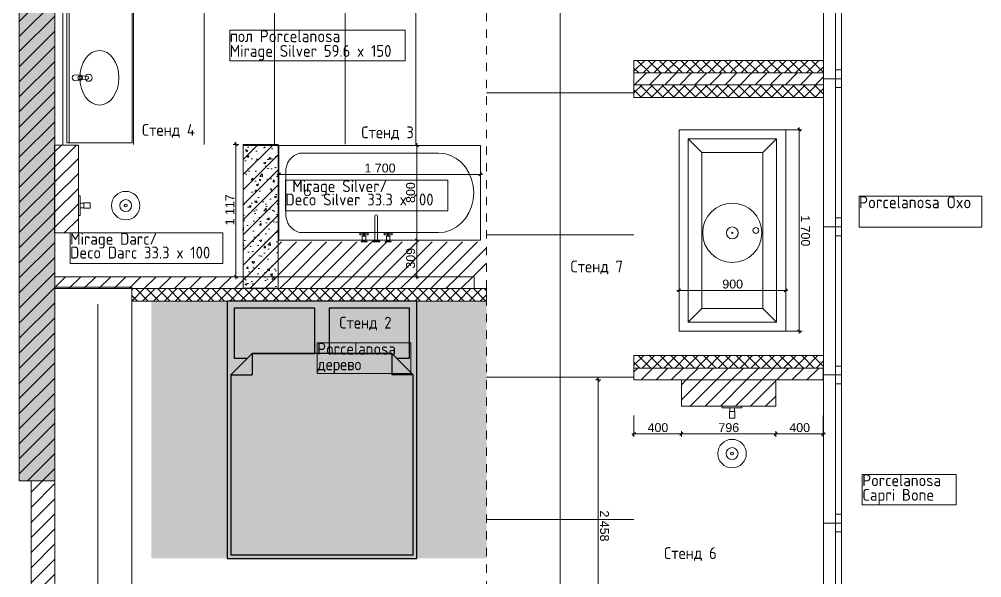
# Model space of a CAD drawing. Header units: millimetres. Extents: x 2336463 to 2579121, y 595385 to 778077.
# Drawn here: x 2526536 to 2534660, y 613744 to 618458 of the extents above; entities that cross this region are included whole.
import ezdxf

# ---------------------------------------------------------------- set-up
doc = ezdxf.new("R2010")
doc.units = ezdxf.units.MM
doc.header["$MEASUREMENT"] = 0
doc.linetypes.add('короткая штриховая', pattern=[141.111111, 70.555556, -70.555556])
for name, color, linetype in [('+ план экспозиций', 7, 'Continuous'), ('+возводимые стены', 7, 'Continuous'), ('Интерьер - Мебель', 7, 'Continuous'), ('сит план', 7, 'Continuous')]:
    doc.layers.add(name, color=color, linetype=linetype)
for name, color, linetype, lineweight in [('+ план экспозиций_Ном._пера__1', 7, 'Continuous', 13), ('+возводимые стены_Ном._пера__1', 7, 'Continuous', 13), ('+возводимые стены_Ном._пера__101', 252, 'Continuous', 5), ('1 Планировка_Ном._пера__1', 7, 'Continuous', 13), ('Интерьер - Мебель_Ном._пера__1', 7, 'Continuous', 13), ('Окна ARCHICAD_Ном._пера__1', 7, 'Continuous', 13), ('сит план_Ном._пера__1', 7, 'Continuous', 13)]:
    doc.layers.add(name, color=color, linetype=linetype, lineweight=lineweight)
for name, color, linetype, lineweight, true_color in [('+ план экспозиций_Ном._пера__242', 7, 'Continuous', 13, 0x1b55b5), ('+ план экспозиций_Ном._пера__58', 7, 'Continuous', 5, 0xdf0000), ('+возводимые стены_Ном._пера__169', 7, 'Continuous', 5, 0x68b353), ('+возводимые стены_Ном._пера__242', 7, 'Continuous', 13, 0x1b55b5), ('+возводимые стены_Ном._пера__9', 7, 'Continuous', 15, 0x3dad99), ('1 Планировка_Ном._пера__9', 7, 'Continuous', 15, 0x3dad99), ('Интерьер - Мебель_Ном._пера__242', 7, 'Continuous', 13, 0x1b55b5), ('Интерьер - Мебель_Ном._пера__62', 7, 'Continuous', 25, 0xaaaaaa), ('сит план_Ном._пера__87', 7, 'Continuous', 20, 0x6a6a6a)]:
    doc.layers.add(name, color=color, linetype=linetype, lineweight=lineweight, true_color=true_color)
doc.styles.add('СГЕНЕРИР_СТИЛЬ_1', font='arial.ttf')
doc.styles.add('СГЕНЕРИР_СТИЛЬ_4', font='isocp.shx')
doc.linetypes.add('вешало', pattern='A,0,[1,Р”РёР·Р°Р№РЅ РїСЂРѕРµРєС‚ СЂР°Р±РѕС‡РёР№1.Shx,S=9.52381,R=0,X=0,Y=0],-1200,0', length=1200)
doc.dimstyles.new('СГЕНЕРИР_СТИЛЬ__1', dxfattribs={"dimtxt": 75, "dimasz": 23.75, "dimexe": 0.18, "dimexo": 300, "dimgap": 0, "dimtad": 1, "dimtih": 1, "dimtoh": 1, "dimdec": 0, "dimzin": 0, "dimdsep": 46, "dimtxsty": 'СГЕНЕРИР_СТИЛЬ_1', "dimblk": 'ARROWHEAD_6', "dimblk1": 'ARROWHEAD_6', "dimblk2": 'ARROWHEAD_6', "dimcen": 0.09, "dimclrd": 256, "dimclre": 256, "dimclrt": 256, "dimazin": 0, "dimtfac": 1, "dimtdec": 4, "dimtmove": 0, "dimatfit": 3, "dimfxl": 0, "dimtolj": 1, "dimtzin": 0, "dimarcsym": 0})
doc.dimstyles.new('СГЕНЕРИР_СТИЛЬ__2', dxfattribs={"dimtxt": 75, "dimasz": 23.75, "dimexe": 0.18, "dimexo": 300, "dimgap": 0, "dimtad": 1, "dimdec": 0, "dimzin": 0, "dimdsep": 46, "dimtxsty": 'СГЕНЕРИР_СТИЛЬ_1', "dimblk": 'ARROWHEAD_6', "dimblk1": 'ARROWHEAD_6', "dimblk2": 'ARROWHEAD_6', "dimcen": 0.09, "dimclrd": 256, "dimclre": 256, "dimclrt": 256, "dimazin": 0, "dimtfac": 1, "dimtdec": 4, "dimtmove": 0, "dimatfit": 3, "dimfxl": 0, "dimtolj": 1, "dimtzin": 0, "dimarcsym": 0})
pattern_1 = [(45, (2086872.015, 585813.686), (-45.961939, 45.961939), []), (135, (2086872.015, 585813.686), (45.961939, 45.961939), [])]
pattern_2 = [(45, (2086872.015, 585813.69), (-63.639609, 63.639609), [])]
pattern_3 = [(50, (2086872.01, 585813.69), (-182.18467, 15.939086), [19.05, -209.55]), (355, (2086872.01, 585813.69), (-35.24342, 191.056845), [15.24, -167.640584]), (100.451445, (2086887.2, 585812.36), (146.94125, 175.11775), [16.19001, -178.090245]), (46.1842, (2086872.01, 585864.49), (-271.07904, 42.04233), [28.575, -314.325]), (96.63556, (2086894.6, 585860.98), (237.40413, 247.42612), [24.28502, -267.1356]), (351.18415, (2086872.01, 585864.49), (237.40413, 247.42612), [22.85997, -251.45973]), (21, (2086897.41, 585851.79), (-151.61439, 102.2652), [19.05, -209.55]), (326, (2086897.41, 585851.79), (61.80203, 184.18797), [15.24, -167.64]), (71.451445, (2086910.05, 585843.26), (213.41642, 81.92277), [16.19001, -178.08994]), (37.5, (2086872.015, 585813.686), (3.088603, 84.555039), [0, -165.608, 0, -170.18, 0, -168.275]), (7.5, (2086872.015, 585813.69), (66.819663, 100.180575), [0, -97.028, 0, -161.798, 0, -64.135]), (327.5, (2086815.37, 585813.686), (-135.590595, 5.728744), [0, -63.5, 0, -198.12, 0, -262.89]), (317.5, (2086789.97, 585813.69), (148.12918, 25.42649), [0, -82.55, 0, -131.572, 0, -186.69])]

# ---------------------------------------------------------------- blocks, each defined once
blk = doc.blocks.new('Перекрытие_153', base_point=(2527485.6, 616197.8))
at = {"layer": 'Интерьер - Мебель_Ном._пера__1', "color": 7, "linetype": 'Continuous', "lineweight": 13, "flags": 128}
blk.add_lwpolyline([(2527485.6, 616197.8), (2526836, 616197.8), (2526836, 613351.8), (2527485.6, 613351.8)], close=True, dxfattribs=at)
blk = doc.blocks.new('Стена_617', base_point=(2526536, 619562.1))
at = {"layer": 'сит план_Ном._пера__87', "linetype": 'Continuous', "lineweight": 20, "true_color": 0x6a6a6a}
h = blk.add_hatch(dxfattribs=at)
h.set_pattern_fill('Блоки_Бетонные_Эффективные', color=251, style=0, pattern_type=2)
h.set_pattern_definition(pattern_2)
h.paths.add_polyline_path([(2526536, 619562.1), (2526536, 614562.1), (2526836, 614562.1), (2526836, 619562.1)])
at = {"layer": 'сит план_Ном._пера__1', "color": 7, "linetype": 'Continuous', "lineweight": 13, "flags": 128}
for points in [[(2526536, 619562.1), (2526536, 614562.1)], [(2526836, 619562.1), (2526536, 619562.1)], [(2526836, 616284.3), (2526836, 619562.1)], [(2526836, 614562.1), (2526836, 616184.3)], [(2526536, 614562.1), (2526836, 614562.1)]]:
    blk.add_lwpolyline(points, dxfattribs=at)
blk = doc.blocks.new('Стена_618', base_point=(2528425.8, 617393))
at = {"layer": 'сит план_Ном._пера__87', "linetype": 'Continuous', "lineweight": 20, "true_color": 0x6a6a6a}
h = blk.add_hatch(dxfattribs=at)
h.set_pattern_fill('Блоки_Бетонные_Эффективные', color=251, style=0, pattern_type=2)
h.set_pattern_definition(pattern_2)
h.paths.add_polyline_path([(2528425.8, 617393), (2528425.8, 616188.1), (2528720.8, 616188.1), (2528720.8, 617393)])
at = {"layer": 'сит план_Ном._пера__1', "color": 7, "linetype": 'Continuous', "lineweight": 13, "flags": 128}
for points in [[(2528425.8, 617393), (2528425.8, 616188.1)], [(2528720.8, 617393), (2528425.8, 617393)], [(2528720.8, 616188.1), (2528720.8, 617393)], [(2528425.8, 616188.1), (2528720.8, 616188.1)]]:
    blk.add_lwpolyline(points, dxfattribs=at)
blk = doc.blocks.new('Стена_619', base_point=(2526636, 614562.1))
at = {"layer": 'сит план_Ном._пера__87', "linetype": 'Continuous', "lineweight": 20, "true_color": 0x6a6a6a}
h = blk.add_hatch(dxfattribs=at)
h.set_pattern_fill('Блоки_Бетонные_Эффективные', color=251, style=0, pattern_type=2)
h.set_pattern_definition(pattern_2)
h.paths.add_polyline_path([(2526836, 612462.1), (2526836, 614562.1), (2526636, 614562.1), (2526636, 612462.1)])
h = blk.add_hatch(dxfattribs=at)
h.set_pattern_fill('Блоки_Бетонные_Эффективные', color=251, style=0, pattern_type=2)
h.set_pattern_definition(pattern_2)
h.paths.add_polyline_path([(2526636, 612262.1), (2526836, 612262.1), (2526636, 612462.1)])
h = blk.add_hatch(dxfattribs=at)
h.set_pattern_fill('Блоки_Бетонные_Эффективные', color=251, style=0, pattern_type=2)
h.set_pattern_definition(pattern_2)
h.paths.add_polyline_path([(2526636, 612462.1), (2526836, 612262.1), (2526836, 612462.1)])
at = {"layer": 'сит план_Ном._пера__1', "color": 7, "linetype": 'Continuous', "lineweight": 13, "flags": 128}
for points in [[(2526636, 614562.1), (2526636, 612462.1)], [(2526836, 614562.1), (2526636, 614562.1)], [(2526836, 612262.1), (2526836, 614562.1)], [(2526836, 612262.1), (2526636, 612262.1)]]:
    blk.add_lwpolyline(points, dxfattribs=at)
blk = doc.blocks.new('Окно 25_10')
at = {"layer": 'Окна ARCHICAD_Ном._пера__1', "color": 7, "linetype": 'Continuous', "lineweight": 13}
for p, q in [((-625, 100), (625, 100)), ((-625, 0), (-625, 100)), ((625, 0), (625, 100)), ((-625, 0), (-550, 0)), ((-625, -50), (-625, 0)), ((-625, -50), (-625, 0)), ((-550, 0), (-550, -50)), ((-550, 0), (550, 0)), ((550, -50), (550, 0)), ((550, 0), (625, 0)), ((625, -50), (625, 0)), ((625, -50), (625, 0)), ((-625, -50), (625, -50)), ((-550, -50), (-625, -50)), ((550, -50), (-550, -50)), ((625, -50), (550, -50))]:
    blk.add_line(p, q, dxfattribs=at)
blk = doc.blocks.new('Стена_628', base_point=(2533474.6, 611612.1))
at = {"layer": 'Окна ARCHICAD_Ном._пера__1', "color": 7, "linetype": 'Continuous', "lineweight": 13, "zscale": 1000, "rotation": 89.99891644592846}
for p in [(2533424.7, 618581.1), (2533424.7, 617331.1), (2533424.7, 616081.1), (2533424.6, 614831.1), (2533424.6, 613581.1)]:
    blk.add_blockref('Окно 25_10', p, dxfattribs=at)
blk = doc.blocks.new('Стена_633', base_point=(2530374.4, 616184.3))
at = {"layer": '+возводимые стены_Ном._пера__169', "linetype": 'Continuous', "lineweight": 5, "true_color": 0x68b353}
h = blk.add_hatch(dxfattribs=at)
h.set_pattern_fill('Блоки_Бетонные_Эффективные', color=85, style=0, pattern_type=2)
h.set_pattern_definition(pattern_2)
h.paths.add_polyline_path([(2530374.4, 616284.3), (2526836, 616284.3), (2526836, 616184.3), (2530374.4, 616184.3)])
at = {"layer": '+возводимые стены_Ном._пера__101', "color": 252, "linetype": 'Continuous', "lineweight": 5, "flags": 128}
for points in [[(2530374.4, 616284.3), (2526836, 616284.3)], [(2530374.4, 616184.3), (2530374.4, 616284.3)], [(2526836, 616184.3), (2530374.4, 616184.3)]]:
    blk.add_lwpolyline(points, dxfattribs=at)
blk = doc.blocks.new('Стена_641', base_point=(2531724.6, 618004.4))
at = {"layer": '+возводимые стены_Ном._пера__169', "linetype": 'Continuous', "lineweight": 5, "true_color": 0x68b353}
h = blk.add_hatch(dxfattribs=at)
h.set_pattern_fill('Блоки_Бетонные_Эффективные', color=85, style=0, pattern_type=2)
h.set_pattern_definition(pattern_2)
h.paths.add_polyline_path([(2531724.6, 617904.4), (2533324.7, 617904.4), (2533324.7, 618004.4), (2531724.6, 618004.4)])
at = {"layer": '+возводимые стены_Ном._пера__101', "color": 252, "linetype": 'Continuous', "lineweight": 5, "flags": 128}
for points in [[(2533324.7, 618004.4), (2531724.6, 618004.4)], [(2531724.6, 618004.4), (2531724.6, 617904.4)], [(2533324.7, 617904.4), (2533324.7, 618004.4)], [(2531724.6, 617904.4), (2533324.7, 617904.4)]]:
    blk.add_lwpolyline(points, dxfattribs=at)
blk = doc.blocks.new('Стена_642', base_point=(2531724.6, 615513.7))
at = {"layer": '+возводимые стены_Ном._пера__169', "linetype": 'Continuous', "lineweight": 5, "true_color": 0x68b353}
h = blk.add_hatch(dxfattribs=at)
h.set_pattern_fill('Блоки_Бетонные_Эффективные', color=85, style=0, pattern_type=2)
h.set_pattern_definition(pattern_2)
h.paths.add_polyline_path([(2531724.6, 615413.7), (2533321, 615413.6), (2533321, 615513.6), (2531724.6, 615513.7)])
at = {"layer": '+возводимые стены_Ном._пера__101', "color": 252, "linetype": 'Continuous', "lineweight": 5, "flags": 128}
for points in [[(2533321, 615513.6), (2531724.6, 615513.7)], [(2531724.6, 615513.7), (2531724.6, 615413.7)], [(2533321, 615413.6), (2533321, 615513.6)], [(2531724.6, 615413.7), (2533321, 615413.6)]]:
    blk.add_lwpolyline(points, dxfattribs=at)
blk = doc.blocks.new('Кровать Двуспальная 01 25')
at = {"layer": 'Интерьер - Мебель_Ном._пера__62', "color": 253, "linetype": 'Continuous', "lineweight": 25, "true_color": 0xaaaaaa}
for p, q in [((1600, 2170), (0, 2170)), ((0, 2170), (0, 0)), ((1600, 0), (1600, 2170)), ((210, 1730), (30, 1550)), ((800, 1730), (210, 1730)), ((210, 1730), (210, 1550)), ((1390, 1730), (800, 1730)), ((1570, 1550), (1390, 1730)), ((1390, 1730), (1390, 1550)), ((30, 1550), (30, 30)), ((30, 1550), (210, 1550)), ((1570, 1550), (1390, 1550)), ((1570, 30), (1570, 1550)), ((0, 0), (1600, 0)), ((30, 30), (800, 30)), ((800, 30), (1570, 30))]:
    blk.add_line(p, q, dxfattribs=at)
at = {"layer": 'Интерьер - Мебель_Ном._пера__62', "color": 253, "linetype": 'Continuous', "lineweight": 25, "true_color": 0xaaaaaa, "flags": 128}
for points in [[(740, 1730), (740, 2110), (60, 2110), (60, 1690), (170, 1690), (210, 1730)], [(1390, 1730), (1430, 1690), (1540, 1690), (1540, 2110), (860, 2110), (860, 1730)]]:
    blk.add_lwpolyline(points, close=True, dxfattribs=at)
blk = doc.blocks.new('Панель с Несколькими Умывальниками 25')
at = {"layer": 'Интерьер - Мебель_Ном._пера__1', "color": 7, "linetype": 'Continuous', "lineweight": 13}
for p, q in [((-1100, 0), (1100, 0)), ((-1100, -550), (-1100, 0)), ((1100, -550), (1100, 0)), ((-1100, -20), (1100, -20)), ((-563.6, -109.8), (-563.6, -94.9)), ((-563.6, -94.9), (-536.4, -94.9)), ((-536.4, -94.9), (-536.4, -109.8)), ((536.4, -109.8), (536.4, -94.9)), ((536.4, -94.9), (563.6, -94.9)), ((563.6, -94.9), (563.6, -109.8)), ((-1100, -550), (1100, -550))]:
    blk.add_line(p, q, dxfattribs=at)
at = {"layer": 'Интерьер - Мебель_Ном._пера__1', "color": 7, "linetype": 'Continuous', "lineweight": 13, "flags": 128}
for points in [[(-575, -70), (-571, -112, 0.12102), (-567.7, -121.5), (-561.1, -174.4, 0.882566), (-538.9, -174.4), (-532.3, -121.5, 0.12102), (-529, -112), (-525, -70, 1)], [(525, -70), (529, -112, 0.12102), (532.3, -121.5), (538.9, -174.4, 0.882566), (561.1, -174.4), (567.7, -121.5, 0.12102), (571, -112), (575, -70, 1)]]:
    blk.add_lwpolyline(points, format="xyb", close=True, dxfattribs=at)
at = {"layer": 'Интерьер - Мебель_Ном._пера__1', "color": 7, "linetype": 'Continuous', "lineweight": 13}
for centre in [(-550, -183.9), (550, -183.9)]:
    blk.add_circle(centre, 30, dxfattribs=at)
for centre, radius, start, end in [((-550, -110.1), 21.1, 212.77103, 327.22897), ((-550, -109.8), 13.6, 180, 0), ((550, -110.1), 21.1, 212.77103, 327.22897), ((550, -109.8), 13.6, 180, 0)]:
    blk.add_arc(centre, radius, start, end, dxfattribs=at)
for centre in [(-550, -275), (550, -275)]:
    blk.add_ellipse(centre, major_axis=(230, 0), ratio=0.717391, dxfattribs=at)
blk = doc.blocks.new('Ванна 25_2')
at = {"layer": '1 Планировка_Ном._пера__1', "color": 7, "linetype": 'Continuous', "lineweight": 13, "flags": 128}
for points in [[(0, -800), (1700, -800), (1700, 0), (0, 0)], [(198.3, -64), (173.7, -66.4), (149.9, -73.6), (127.5, -85.4), (107.3, -101.4), (89.8, -121.2), (75.6, -144), (65.2, -169.3), (58.8, -196.2), (56.7, -224), (56.7, -576), (58.8, -603.8), (65.2, -630.7), (75.6, -656), (89.8, -678.8), (107.3, -698.6), (127.5, -714.6), (149.9, -726.4), (173.7, -733.6), (198.3, -736), (1345.8, -736), (1397.5, -730.9), (1447.6, -715.7), (1494.6, -691), (1537.1, -657.4), (1573.7, -616), (1603.5, -568), (1625.4, -514.9), (1638.8, -458.3), (1643.3, -400), (1638.8, -341.7), (1625.4, -285.1), (1603.5, -232), (1573.7, -184), (1537.1, -142.6), (1494.6, -109), (1447.6, -84.3), (1397.5, -69.1), (1345.8, -64)]]:
    blk.add_lwpolyline(points, close=True, dxfattribs=at)
at = {"layer": '1 Планировка_Ном._пера__1', "color": 7, "linetype": 'Continuous', "lineweight": 13}
blk.add_circle((240, -400), 25, dxfattribs=at)
blk = doc.blocks.new('Ванна Отдельностоящая 25')
at = {"layer": '1 Планировка_Ном._пера__1', "color": 7, "linetype": 'Continuous', "lineweight": 13}
for p, q in [((1623, 823), (77, 823)), ((77, 823), (77, 77)), ((77, 823), (192.5, 707.5)), ((1623, 823), (1507.5, 707.5)), ((1623, 77), (1623, 823)), ((1507.5, 707.5), (192.5, 707.5)), ((192.5, 707.5), (192.5, 192.5)), ((1507.5, 192.5), (1507.5, 707.5)), ((77, 77), (192.5, 192.5)), ((192.5, 192.5), (1507.5, 192.5)), ((1623, 77), (1507.5, 192.5)), ((77, 77), (1623, 77))]:
    blk.add_line(p, q, dxfattribs=at)
at = {"layer": '1 Планировка_Ном._пера__1', "color": 7, "linetype": 'Continuous', "lineweight": 13, "flags": 128}
blk.add_lwpolyline([(0, 0), (1700, 0), (1700, 900), (0, 900)], close=True, dxfattribs=at)
at = {"layer": '1 Планировка_Ном._пера__1', "color": 7, "linetype": 'Continuous', "lineweight": 13}
blk.add_circle((850, 252.5), 25, dxfattribs=at)
blk = doc.blocks.new('Смеситель Настенный 25')
at = {"layer": '1 Планировка_Ном._пера__1', "color": 7, "linetype": 'Continuous', "lineweight": 13}
for p, q in [((-84, -3.5), (-119, -3.5)), ((-116.5, -7), (-86.5, -7)), ((-108, -50), (-95, -50)), ((-108, -61), (-106.1, -62.9)), ((-95, -61), (-96.9, -62.9)), ((84, -3.5), (119, -3.5)), ((116.5, -7), (86.5, -7)), ((108, -50), (95, -50)), ((95, -61), (96.9, -62.9)), ((108, -61), (106.1, -62.9))]:
    blk.add_line(p, q, dxfattribs=at)
at = {"layer": '1 Планировка_Ном._пера__1', "color": 7, "linetype": 'Continuous', "lineweight": 13, "flags": 128}
for points in [[(-86.5, -50), (-86.5, -7), (-84, -7), (-84, -3.5), (-76.5, -3.5), (-76.5, 0), (-126.5, 0), (-126.5, -3.5), (-119, -3.5), (-119, -7), (-116.5, -7), (-116.5, -50), (-108, -50), (-108, -61), (-136.5, -61), (-136.5, -74), (-66.5, -74), (-66.5, -61), (-95, -61), (-95, -50)], [(-30, -7), (30, -7), (30, 0), (-30, 0)], [(86.5, -50), (86.5, -7), (84, -7), (84, -3.5), (76.5, -3.5), (76.5, 0), (126.5, 0), (126.5, -3.5), (119, -3.5), (119, -7), (116.5, -7), (116.5, -50), (108, -50), (108, -61), (136.5, -61), (136.5, -74), (66.5, -74), (66.5, -61), (95, -61), (95, -50)], [(-20, -14), (20, -14), (20, -7), (-20, -7)]]:
    blk.add_lwpolyline(points, close=True, dxfattribs=at)
blk.add_lwpolyline([(12, -14), (-12, -14), (-12, -219.1, 0.759247), (12, -219.1)], format="xyb", close=True, dxfattribs=at)
at = {"layer": '1 Планировка_Ном._пера__1', "color": 7, "linetype": 'Continuous', "lineweight": 13}
for centre in [(-101.5, -67.5), (101.5, -67.5)]:
    blk.add_circle(centre, 6.5, dxfattribs=at)
blk = doc.blocks.new('Подвесной Светильник 25')
at = {"layer": '+ план экспозиций_Ном._пера__58', "color": 12, "linetype": 'Continuous', "lineweight": 5, "true_color": 0xdf0000}
for radius in [250, 50, 5]:
    blk.add_circle((0, 0), radius, dxfattribs=at)
blk = doc.blocks.new('*D3381', base_point=(2086872, 585813.7))
at = {"layer": '+ план экспозиций_Ном._пера__242', "color": 152, "linetype": 'Continuous', "lineweight": 13, "true_color": 0x1b55b5}
for p, q in [((2530128.2, 616592.9), (2529869.1, 616592.9)), ((2529880.1, 616605.4), (2529905.1, 616580.4)), ((2529892.6, 616284.3), (2529892.6, 616592.9)), ((2530074.4, 616284.3), (2529869.1, 616284.3)), ((2529880.1, 616296.8), (2529905.1, 616271.8)), ((2529892.6, 616265.6), (2529892.6, 616284.3))]:
    blk.add_line(p, q, dxfattribs=at)
at = {"layer": '+ план экспозиций_Ном._пера__242', "color": 152, "lineweight": 13, "true_color": 0x1b55b5, "insert": (2529877.6, 616353.2), "char_height": 75, "attachment_point": 7, "rotation": 90, "style": 'СГЕНЕРИР_СТИЛЬ_1'}
blk.add_mtext('\\A1;{\\pql;\\fArial|b0|i0|c204|p38;309}', dxfattribs=at)
blk = doc.blocks.new('ARROWHEAD_6')
at = {"color": 0, "linetype": 'Continuous', "lineweight": 0}
for p, q in [((0, 0), (-1, 0)), ((-0.5, -0.5), (0.5, 0.5))]:
    blk.add_line(p, q, dxfattribs=at)
blk = doc.blocks.new('*D3382', base_point=(2086872, 585813.7))
at = {"layer": '+ план экспозиций_Ном._пера__242', "color": 152, "linetype": 'Continuous', "lineweight": 13, "true_color": 0x1b55b5}
for p, q in [((2529905.1, 617380.4), (2529880.1, 617405.4)), ((2529892.6, 617392.9), (2529892.6, 617411.7)), ((2530128.2, 617392.9), (2529869.1, 617392.9)), ((2529892.6, 616592.9), (2529892.6, 617392.9)), ((2530128.2, 616592.9), (2529869.1, 616592.9)), ((2529880.1, 616605.4), (2529905.1, 616580.4))]:
    blk.add_line(p, q, dxfattribs=at)
at = {"layer": '+ план экспозиций_Ном._пера__242', "color": 152, "lineweight": 13, "true_color": 0x1b55b5, "insert": (2529877.6, 616907.5), "char_height": 75, "attachment_point": 7, "rotation": 90, "style": 'СГЕНЕРИР_СТИЛЬ_1'}
blk.add_mtext('\\A1;{\\pql;\\fArial|b0|i0|c204|p38;800}', dxfattribs=at)
blk = doc.blocks.new('*D3383', base_point=(2086872, 585813.7))
at = {"layer": '+ план экспозиций_Ном._пера__242', "color": 152, "linetype": 'Continuous', "lineweight": 13, "true_color": 0x1b55b5}
for p, q in [((2528740.7, 617161.1), (2528715.7, 617136.1)), ((2528728.2, 617125.1), (2528728.2, 617172)), ((2530415.7, 617136.1), (2530440.7, 617161.1)), ((2530428.2, 617125.1), (2530428.2, 617172)), ((2528709.5, 617148.6), (2528728.2, 617148.6)), ((2528728.2, 617148.6), (2530428.2, 617148.6)), ((2530428.2, 617148.6), (2530447, 617148.6))]:
    blk.add_line(p, q, dxfattribs=at)
at = {"layer": '+ план экспозиций_Ном._пера__242', "color": 152, "lineweight": 13, "true_color": 0x1b55b5, "insert": (2529450, 617163.6), "char_height": 75, "attachment_point": 7, "style": 'СГЕНЕРИР_СТИЛЬ_1'}
blk.add_mtext('\\A1;{\\pql;\\fArial|b0|i0|c204|p38;1\xa0700}', dxfattribs=at)
blk = doc.blocks.new('*D3384', base_point=(2086872, 585813.7))
at = {"layer": '+ план экспозиций_Ном._пера__242', "color": 152, "linetype": 'Continuous', "lineweight": 13, "true_color": 0x1b55b5}
for p, q in [((2531724.6, 614934.5), (2531724.6, 615113.7)), ((2531705.8, 614957.9), (2531724.6, 614957.9)), ((2531737.1, 614970.4), (2531712.1, 614945.4)), ((2531724.6, 614957.9), (2532124.8, 614957.9)), ((2532137.3, 614970.4), (2532112.3, 614945.4)), ((2532124.8, 614934.5), (2532124.8, 614981.4))]:
    blk.add_line(p, q, dxfattribs=at)
at = {"layer": '+ план экспозиций_Ном._пера__242', "color": 152, "lineweight": 13, "true_color": 0x1b55b5, "insert": (2531839.3, 614972.9), "char_height": 75, "attachment_point": 7, "style": 'СГЕНЕРИР_СТИЛЬ_1'}
blk.add_mtext('\\A1;{\\pql;\\fArial|b0|i0|c204|p38;400}', dxfattribs=at)
blk = doc.blocks.new('*D3385', base_point=(2086872, 585813.7))
at = {"layer": '+ план экспозиций_Ном._пера__242', "color": 152, "linetype": 'Continuous', "lineweight": 13, "true_color": 0x1b55b5}
for p, q in [((2532137.3, 614970.4), (2532112.3, 614945.4)), ((2532124.8, 614934.5), (2532124.8, 614981.4)), ((2532124.8, 614957.9), (2532920.8, 614957.9)), ((2532933.3, 614970.4), (2532908.3, 614945.4)), ((2532920.8, 614934.5), (2532920.8, 614981.4))]:
    blk.add_line(p, q, dxfattribs=at)
at = {"layer": '+ план экспозиций_Ном._пера__242', "color": 152, "lineweight": 13, "true_color": 0x1b55b5, "insert": (2532437.4, 614972.9), "char_height": 75, "attachment_point": 7, "style": 'СГЕНЕРИР_СТИЛЬ_1'}
blk.add_mtext('\\A1;{\\pql;\\fArial|b0|i0|c204|p38;796}', dxfattribs=at)
blk = doc.blocks.new('*D3386', base_point=(2086872, 585813.7))
at = {"layer": '+ план экспозиций_Ном._пера__242', "color": 152, "linetype": 'Continuous', "lineweight": 13, "true_color": 0x1b55b5}
for p, q in [((2533321, 614934.5), (2533321, 615113.6)), ((2532933.3, 614970.4), (2532908.3, 614945.4)), ((2532920.8, 614934.5), (2532920.8, 614981.4)), ((2532920.8, 614957.9), (2533321, 614957.9)), ((2533308.5, 614945.4), (2533333.5, 614970.4)), ((2533321, 614957.9), (2533339.7, 614957.9))]:
    blk.add_line(p, q, dxfattribs=at)
at = {"layer": '+ план экспозиций_Ном._пера__242', "color": 152, "lineweight": 13, "true_color": 0x1b55b5, "insert": (2533035.5, 614972.9), "char_height": 75, "attachment_point": 7, "style": 'СГЕНЕРИР_СТИЛЬ_1'}
blk.add_mtext('\\A1;{\\pql;\\fArial|b0|i0|c204|p38;400}', dxfattribs=at)
blk = doc.blocks.new('*D3387', base_point=(2086872, 585813.7))
at = {"layer": '+ план экспозиций_Ном._пера__242', "color": 152, "linetype": 'Continuous', "lineweight": 13, "true_color": 0x1b55b5}
for p, q in [((2532118.1, 616182.1), (2532093.1, 616157.1)), ((2532105.6, 616125.3), (2532105.6, 616193)), ((2532993.1, 616157.1), (2533018.1, 616182.1)), ((2533005.6, 616125.5), (2533005.6, 616193)), ((2532086.8, 616169.6), (2532105.6, 616169.6)), ((2532105.6, 616169.6), (2533005.6, 616169.6)), ((2533005.6, 616169.6), (2533024.3, 616169.6))]:
    blk.add_line(p, q, dxfattribs=at)
at = {"layer": '+ план экспозиций_Ном._пера__242', "color": 152, "lineweight": 13, "true_color": 0x1b55b5, "insert": (2532470.2, 616184.6), "char_height": 75, "attachment_point": 7, "style": 'СГЕНЕРИР_СТИЛЬ_1'}
blk.add_mtext('\\A1;{\\pql;\\fArial|b0|i0|c204|p38;900}', dxfattribs=at)
blk = doc.blocks.new('*D3388', base_point=(2086872, 585813.7))
at = {"layer": '+ план экспозиций_Ном._пера__242', "color": 152, "linetype": 'Continuous', "lineweight": 13, "true_color": 0x1b55b5}
for p, q in [((2532405.2, 617525.4), (2533142.3, 617525.5)), ((2533131.4, 617513), (2533106.4, 617538)), ((2533118.9, 617544.3), (2533118.9, 617525.5)), ((2533118.9, 617525.5), (2533119.2, 615825.5)), ((2532405.6, 615825.4), (2533142.7, 615825.5)), ((2533106.7, 615838), (2533131.8, 615813)), ((2533119.2, 615825.5), (2533119.3, 615806.8))]:
    blk.add_line(p, q, dxfattribs=at)
at = {"layer": '+ план экспозиций_Ном._пера__242', "color": 152, "lineweight": 13, "true_color": 0x1b55b5, "insert": (2533134, 616803.7), "char_height": 75, "attachment_point": 7, "rotation": 270.01188, "style": 'СГЕНЕРИР_СТИЛЬ_1'}
blk.add_mtext('\\A1;{\\pql;\\fArial|b0|i0|c204|p38;1\xa0700}', dxfattribs=at)
blk = doc.blocks.new('*D3389', base_point=(2086872, 585813.7))
at = {"layer": '+ план экспозиций_Ном._пера__242', "color": 152, "linetype": 'Continuous', "lineweight": 13, "true_color": 0x1b55b5}
for p, q in [((2528388.4, 617401.1), (2528341.5, 617401.1)), ((2528377.5, 617388.6), (2528352.5, 617413.6)), ((2528365, 617401.1), (2528365, 617419.8)), ((2528365, 616284.3), (2528365, 617401.1)), ((2530074.4, 616284.3), (2528341.5, 616284.3)), ((2528352.5, 616296.8), (2528377.5, 616271.8)), ((2528365, 616265.6), (2528365, 616284.3))]:
    blk.add_line(p, q, dxfattribs=at)
at = {"layer": '+ план экспозиций_Ном._пера__242', "color": 152, "lineweight": 13, "true_color": 0x1b55b5, "insert": (2528350, 616718.2), "char_height": 75, "attachment_point": 7, "rotation": 90, "style": 'СГЕНЕРИР_СТИЛЬ_1'}
blk.add_mtext('\\A1;{\\pql;\\fArial|b0|i0|c204|p38;1\xa0117}', dxfattribs=at)
blk = doc.blocks.new('*D3396', base_point=(2086872, 585813.7))
at = {"layer": 'Интерьер - Мебель_Ном._пера__242', "color": 152, "linetype": 'Continuous', "lineweight": 13, "true_color": 0x1b55b5}
for p, q in [((2531398.8, 615413.7), (2531445.7, 615413.7)), ((2531434.8, 615401.2), (2531409.8, 615426.2)), ((2531422.3, 615432.4), (2531422.3, 615413.7)), ((2531422.3, 615413.7), (2531422.4, 612955.3)), ((2531398.9, 612955.3), (2531445.8, 612955.3)), ((2531409.9, 612967.8), (2531434.9, 612942.8)), ((2531422.4, 612955.3), (2531422.4, 612936.6))]:
    blk.add_line(p, q, dxfattribs=at)
at = {"layer": 'Интерьер - Мебель_Ном._пера__242', "color": 152, "lineweight": 13, "true_color": 0x1b55b5, "insert": (2531437.3, 614312.7), "char_height": 75, "attachment_point": 7, "rotation": 270.00256, "style": 'СГЕНЕРИР_СТИЛЬ_1'}
blk.add_mtext('\\A1;{\\pql;\\fArial|b0|i0|c204|p38;2\xa0458}', dxfattribs=at)
blk = doc.blocks.new('Душевой Гарнитур 25_2')
at = {"layer": '1 Планировка_Ном._пера__1', "color": 7, "linetype": 'Continuous', "lineweight": 13}
for p, q in [((-20, -15), (20, -15)), ((-20, -45), (20, -45))]:
    blk.add_line(p, q, dxfattribs=at)
at = {"layer": '1 Планировка_Ном._пера__1', "color": 7, "linetype": 'Continuous', "lineweight": 13, "flags": 128}
blk.add_lwpolyline([(-83, 0), (-83, -15), (-20, -15), (-20, -45), (-22, -45), (-22, -100), (22, -100), (22, -45), (20, -45), (20, -15), (83, -15), (83, 0)], close=True, dxfattribs=at)
at = {"layer": '1 Планировка_Ном._пера__1', "color": 7, "linetype": 'Continuous', "lineweight": 13}
for radius in [120, 50, 12]:
    blk.add_circle((0, -400), radius, dxfattribs=at)

msp = doc.modelspace()

# ---------------------------------------------------------------- hatches: boundary and pattern name
at = {"layer": '+ план экспозиций_Ном._пера__242', "linetype": 'Continuous', "lineweight": 13, "true_color": 0x1b55b5}
h = msp.add_hatch(dxfattribs=at)
h.set_pattern_fill('Сетка_1200х1200', color=152, style=0, pattern_type=2)
h.set_pattern_definition([(0, (2531101.8, 617836.2), (0, 1200), []), (90, (2531101.8, 617836.2), (-1200, 0), [])])
h.paths.add_polyline_path([(2531724.6, 612956.1), (2530479.1, 612956.1), (2530479.1, 620158.7), (2531724.6, 620158.7)])
h = msp.add_hatch(dxfattribs=at)
h.set_pattern_fill('Сетка_596x1500', color=152, style=0, pattern_type=2)
h.set_pattern_definition([(90, (2530479.1, 618602.75), (-596, 0), []), (180, (2530479.1, 618602.8), (0, 1500), [])])
h.paths.add_polyline_path([(2526835.8, 619749.7), (2526835.8, 617401.1), (2529077.9, 617401.1), (2529077.9, 617402.8), (2530479.1, 617402.8), (2530479.1, 619749.7), (2529077.9, 619749.7)])
at = {"layer": '+возводимые стены_Ном._пера__242', "linetype": 'Continuous', "lineweight": 13, "true_color": 0x1b55b5}
h = msp.add_hatch(dxfattribs=at)
h.set_pattern_fill('Блоки_Бетонные_Эффективные', color=152, style=0, pattern_type=2)
h.set_pattern_definition(pattern_2)
h.paths.add_polyline_path([(2526834.8, 616654.2), (2527034.8, 616654.2), (2527034.8, 617394), (2526834.8, 617394)])
h = msp.add_hatch(dxfattribs=at)
h.set_pattern_fill('Блоки_Бетонные_Эффективные', color=152, style=0, pattern_type=2)
h.set_pattern_definition(pattern_2)
h.paths.add_polyline_path([(2528722, 616284.3), (2530480, 616284.3), (2530480, 616578.4), (2528722, 616578.4)])
h = msp.add_hatch(dxfattribs=at)
h.set_pattern_fill('Блоки_Бетонные_Эффективные', color=152, style=0, pattern_type=2)
h.set_pattern_definition(pattern_2)
h.paths.add_polyline_path([(2532124.8, 615192.4), (2532920.8, 615192.4), (2532920.8, 615413.7), (2532124.8, 615413.7)])
at = {"layer": '+возводимые стены_Ном._пера__9', "linetype": 'Continuous', "lineweight": 15, "true_color": 0x3dad99}
h = msp.add_hatch(dxfattribs=at)
h.set_pattern_fill('Блоки_Бетонные', color=135, style=0, pattern_type=2)
h.set_pattern_definition(pattern_1)
h.paths.add_polyline_path([(2531724.6, 618004.4), (2533324.6, 618004.4), (2533324.6, 618110.4), (2531724.6, 618110.4)])
h = msp.add_hatch(dxfattribs=at)
h.set_pattern_fill('Блоки_Бетонные', color=135, style=0, pattern_type=2)
h.set_pattern_definition(pattern_1)
h.paths.add_polyline_path([(2531724.6, 617904.4), (2533324.6, 617904.4), (2533324.6, 617798.4), (2531724.6, 617798.4)])
h = msp.add_hatch(dxfattribs=at)
h.set_pattern_fill('Блоки_Бетонные', color=135, style=0, pattern_type=2)
h.set_pattern_definition(pattern_1)
h.paths.add_polyline_path([(2530479.1, 616184.3), (2527485.6, 616184.3), (2527485.6, 616078.3), (2530479.1, 616078.3)])
h = msp.add_hatch(dxfattribs=at)
h.set_pattern_fill('Блоки_Бетонные', color=135, style=0, pattern_type=2)
h.set_pattern_definition(pattern_1)
h.paths.add_polyline_path([(2531724.6, 615513.7), (2533324.6, 615513.7), (2533324.6, 615619.7), (2531724.6, 615619.7)])
at = {"layer": '1 Планировка_Ном._пера__9', "linetype": 'Continuous', "lineweight": 0, "true_color": 0x0f2b26}
msp.add_hatch(color=118, dxfattribs=at).paths.add_polyline_path([(2527651.5, 616080.4), (2530481.5, 616080.4), (2530481.5, 613908.4), (2527651.5, 613908.4)])
at = {"layer": 'сит план_Ном._пера__1', "linetype": 'Continuous', "lineweight": 13}
h = msp.add_hatch(dxfattribs=at)
h.set_pattern_fill('AR_CONC', style=0, pattern_type=2)
h.set_pattern_definition(pattern_3)
h.paths.add_polyline_path([(2526536, 619812.3), (2526836, 619812.3), (2526836, 614562.1), (2526536, 614562.1)])
h = msp.add_hatch(dxfattribs=at)
h.set_pattern_fill('AR_CONC', style=0, pattern_type=2)
h.set_pattern_definition(pattern_3)
h.paths.add_polyline_path([(2528425.8, 617401.1), (2528720.8, 617401.1), (2528720.8, 616186.1), (2528425.8, 616186.1)])

# ---------------------------------------------------------------- linework, layer by layer
at = {"layer": '+ план экспозиций_Ном._пера__1', "color": 7, "linetype": 'Continuous', "lineweight": 13, "flags": 128}
for points in [[(2528312.9, 618366.6), (2529793.2, 618366.6), (2529793.2, 618105.4), (2528312.9, 618105.4)], [(2528783.3, 617099.1), (2530153.1, 617099.1), (2530153.1, 616841), (2528783.3, 616841)], [(2533623.9, 616964.8), (2534659.7, 616964.8), (2534659.7, 616703.5), (2533623.9, 616703.5)], [(2526966, 616654.2), (2528255.3, 616654.2), (2528255.3, 616396.1), (2526966, 616396.1)], [(2529051.3, 615726.5), (2529842, 615726.5), (2529842, 615468.5), (2529051.3, 615468.5)], [(2533651.7, 614617.1), (2534442.4, 614617.1), (2534442.4, 614359), (2533651.7, 614359)]]:
    msp.add_lwpolyline(points, close=True, dxfattribs=at)
at = {"layer": '+возводимые стены_Ном._пера__1', "color": 7, "linetype": 'Continuous', "lineweight": 13, "flags": 128}
for points in [[(2531724.6, 618004.4), (2533324.6, 618004.4), (2533324.6, 618110.4), (2531724.6, 618110.4)], [(2531724.6, 617904.4), (2533324.6, 617904.4), (2533324.6, 617798.4), (2531724.6, 617798.4)], [(2526834.8, 616654.2), (2527034.8, 616654.2), (2527034.8, 617394), (2526834.8, 617394)], [(2530479.1, 616184.3), (2527485.6, 616184.3), (2527485.6, 616078.3), (2530479.1, 616078.3)], [(2531724.6, 615513.7), (2533324.6, 615513.7), (2533324.6, 615619.7), (2531724.6, 615619.7)], [(2532124.8, 615192.4), (2532920.8, 615192.4), (2532920.8, 615413.7), (2532124.8, 615413.7)]]:
    msp.add_lwpolyline(points, close=True, dxfattribs=at)
at = {"layer": '1 Планировка_Ном._пера__1', "color": 7, "linetype": 'короткая штриховая', "lineweight": 13}
msp.add_line((2530479.1, 612656.1), (2530477.1, 627783), dxfattribs=at)
at = {"layer": '1 Планировка_Ном._пера__1', "color": 7, "linetype": 'Continuous', "lineweight": 13}
msp.add_line((2533324.6, 614293.4), (2533324.6, 614313.4), dxfattribs=at)
at = {"layer": 'Интерьер - Мебель_Ном._пера__1', "color": 7, "linetype": 'вешало', "lineweight": 13}
msp.add_line((2527198.4, 616052.3), (2527198.4, 613452.7), dxfattribs=at)
at = {"layer": 'сит план_Ном._пера__1', "color": 7, "linetype": 'Continuous', "lineweight": 13, "flags": 128}
for points in [[(2526536, 619812.3), (2526836, 619812.3), (2526836, 614562.1), (2526536, 614562.1)], [(2528425.8, 617401.1), (2528720.8, 617401.1), (2528720.8, 616186.1), (2528425.8, 616186.1)]]:
    msp.add_lwpolyline(points, close=True, dxfattribs=at)

# ---------------------------------------------------------------- block references
at = {"layer": '+ план экспозиций_Ном._пера__58', "color": 12, "linetype": 'Continuous', "lineweight": 5, "true_color": 0xdf0000, "zscale": 1000, "rotation": 90}
msp.add_blockref('Подвесной Светильник 25', (2532554.2, 616654.8), dxfattribs=at)
at = {"layer": '+возводимые стены', "color": 252, "lineweight": 5}
for name, p in [('Стена_641', (2531724.6, 618004.4)), ('Стена_633', (2530374.4, 616184.3)), ('Стена_642', (2531724.6, 615513.7))]:
    msp.add_blockref(name, p, dxfattribs=at)
at = {"layer": '1 Планировка_Ном._пера__1', "color": 7, "linetype": 'Continuous', "lineweight": 13, "xscale": -1, "zscale": 1000}
for name, p, rotation in [('Ванна Отдельностоящая 25', (2533005.2, 617525.5), 90.01187719590881), ('Ванна 25_2', (2528728.2, 616592.9), 180), ('Душевой Гарнитур 25_2', (2527034.8, 616885.3), 90), ('Смеситель Настенный 25', (2529548.2, 616578.4), 180)]:
    msp.add_blockref(name, p, dxfattribs=dict(at, rotation=rotation))
at = {"layer": '1 Планировка_Ном._пера__1', "color": 7, "linetype": 'Continuous', "lineweight": 13, "zscale": 1000}
msp.add_blockref('Душевой Гарнитур 25_2', (2532552.4, 615192.4), dxfattribs=at)
at = {"layer": 'Интерьер - Мебель', "color": 7, "linetype": 'Continuous', "lineweight": 13}
msp.add_blockref('Перекрытие_153', (2527485.6, 616197.8), dxfattribs=at)
at = {"layer": 'Интерьер - Мебель_Ном._пера__1', "color": 7, "linetype": 'Continuous', "lineweight": 13, "xscale": -1, "zscale": 1000, "rotation": 90}
msp.add_blockref('Панель с Несколькими Умывальниками 25', (2526937.9, 618514), dxfattribs=at)
at = {"layer": 'Интерьер - Мебель_Ном._пера__62', "color": 253, "linetype": 'Continuous', "lineweight": 25, "true_color": 0xaaaaaa, "zscale": 1000}
msp.add_blockref('Кровать Двуспальная 01 25', (2528291.2, 613908.2), dxfattribs=at)
at = {"layer": 'сит план', "color": 7, "lineweight": 13}
for name, p in [('Стена_628', (2533474.6, 611612.1)), ('Стена_617', (2526536, 619562.1)), ('Стена_618', (2528425.8, 617393)), ('Стена_619', (2526636, 614562.1))]:
    msp.add_blockref(name, p, dxfattribs=at)

# ---------------------------------------------------------------- texts
at = {"layer": '+ план экспозиций_Ном._пера__1', "color": 7, "linetype": 'Continuous', "lineweight": 13, "char_height": 100, "attachment_point": 1, "style": 'СГЕНЕРИР_СТИЛЬ_4'}
for s, insert, line_spacing_factor in [('\\A1;{\\pql;\\Fisocp.shx;пол \\Fisocp.shx;\\H1.024896x;Porcelanosa\\P\\pql;\\Fisocp.shx;\\H0.975709x;Mirage Silver 59.6 x 150}', (2528312.9, 618366.6), 0.738795), ('\\A1;{\\pql;\\Fisocp.shx; \\Fisocp.shx;Mirage Silver/\\P\\pql;\\Fisocp.shx;Deco Silver 33.3 x 100}', (2528783.3, 617099.1), 0.677419), ('\\A1;{\\pql;\\Fisocp.shx;Mirage D\\Fisocp.shx;arc/\\P\\pql;\\Fisocp.shx;Deco Darc\\Fisocp.shx; 33.3 x 100}', (2526966, 616654.2), 0.694789), ('\\A1;{\\pql;\\Fisocp.shx;Porcelanosa \\P\\pql;\\Fisocp.shx;дерево}', (2529051.3, 615726.5), 0.784842), ('\\A1;{\\pql;\\Fisocp.shx;Porcelanosa \\P\\pql;\\Fisocp.shx;Capri Bone}', (2533651.7, 614617.1), 0.738168)]:
    msp.add_mtext(s, dxfattribs=dict(at, insert=insert, line_spacing_factor=line_spacing_factor))
at = {"layer": '+ план экспозиций_Ном._пера__1', "color": 7, "linetype": 'Continuous', "lineweight": 13, "insert": (2533623.9, 616964.8), "char_height": 102.49, "attachment_point": 1, "style": 'СГЕНЕРИР_СТИЛЬ_4'}
msp.add_mtext('\\A1;{\\pql;\\Fisocp.shx;Porcelanosa \\Fisocp.shx;Oxo\\P\\pql;\\Fisocp.shx;\\H0.975709x;}', dxfattribs=at)
at = {"layer": '+ план экспозиций_Ном._пера__58', "color": 12, "linetype": 'Continuous', "lineweight": 5, "true_color": 0xdf0000, "char_height": 100, "attachment_point": 1, "style": 'СГЕНЕРИР_СТИЛЬ_4'}
for s, insert in [('\\A1;{\\pql;\\Fisocp.shx;Стенд 4}', (2527571.9, 617573.8)), ('\\A1;{\\pql;\\Fisocp.shx;Стенд\\Fisocp.shx; 3\\Fisocp.shx; }', (2529423.6, 617553.4)), ('\\A1;{\\pql;\\Fisocp.shx;Стенд \\Fisocp.shx;7}', (2531189, 616421.3)), ('\\A1;{\\pql;\\Fisocp.shx;Стенд \\Fisocp.shx;2}', (2529237.6, 615947.3)), ('\\A1;{\\pql;\\Fisocp.shx;Стенд 6 }', (2531978.6, 614002.4))]:
    msp.add_mtext(s, dxfattribs=dict(at, insert=insert))

# ---------------------------------------------------------------- dimensions: what is measured, and where the dimension line sits
at = {"layer": '+ план экспозиций', "color": 152, "linetype": 'Continuous', "lineweight": 13, "true_color": 0x1b55b5}
for base, p1, p2, angle, picture, middle, turn in [((2533119.2, 615825.5), (2532105.2, 617525.3), (2532105.6, 615825.3), 270.01188, '*D3388', (2533171.6, 616674.9), 270.01188), ((2528365, 617401.1), (2530374.4, 616284.3), (2528425.8, 617401.1), 90, '*D3389', (2528312.5, 616847.1), 90), ((2529892.6, 617392.9), (2530428.2, 616592.9), (2530428.2, 617392.9), 90, '*D3382', (2529840.1, 616993.3), 90), ((2529892.6, 616592.9), (2530374.4, 616284.3), (2530428.2, 616592.9), 90, '*D3381', (2529840.1, 616439), 90)]:
    dim = msp.add_linear_dim(base=base, p1=p1, p2=p2, angle=angle, dimstyle='СГЕНЕРИР_СТИЛЬ__2', dxfattribs=at)
    dim.commit()
    dim.dimension.update_dxf_attribs({"geometry": picture, "text_midpoint": middle, "dimtype": 160, "text_rotation": turn})
for base, p1, p2, picture, middle in [((2530428.2, 617148.6), (2528728.2, 617392.9), (2530428.2, 617392.9), '*D3383', (2529578.8, 617201.1)), ((2533005.6, 616169.6), (2532105.6, 615825.3), (2533005.6, 615825.5), '*D3387', (2532555.9, 616222.1)), ((2532124.8, 614957.9), (2531724.6, 615413.7), (2532124.8, 615192.4), '*D3384', (2531925.1, 615010.4)), ((2533321, 614957.9), (2532920.8, 615192.4), (2533321, 615413.6), '*D3386', (2533121.3, 615010.4)), ((2532920.8, 614957.9), (2532124.8, 615192.4), (2532920.8, 615192.4), '*D3385', (2532523.2, 615010.4))]:
    dim = msp.add_linear_dim(base=base, p1=p1, p2=p2, dimstyle='СГЕНЕРИР_СТИЛЬ__1', dxfattribs=at)
    dim.commit()
    dim.dimension.update_dxf_attribs({"geometry": picture, "text_midpoint": middle, "dimtype": 160})
at = {"layer": 'Интерьер - Мебель', "color": 152, "linetype": 'Continuous', "lineweight": 13, "true_color": 0x1b55b5}
dim = msp.add_linear_dim(base=(2531422.4, 612955.3), p1=(2531724.6, 615413.7), p2=(2531724.7, 612955.4), angle=270.00256, dimstyle='СГЕНЕРИР_СТИЛЬ__2', dxfattribs=at)
dim.commit()
dim.dimension.update_dxf_attribs({"geometry": '*D3396', "text_midpoint": (2531474.8, 614183.9), "dimtype": 160, "text_rotation": 270.00256})

doc.saveas('drawing.dxf')
